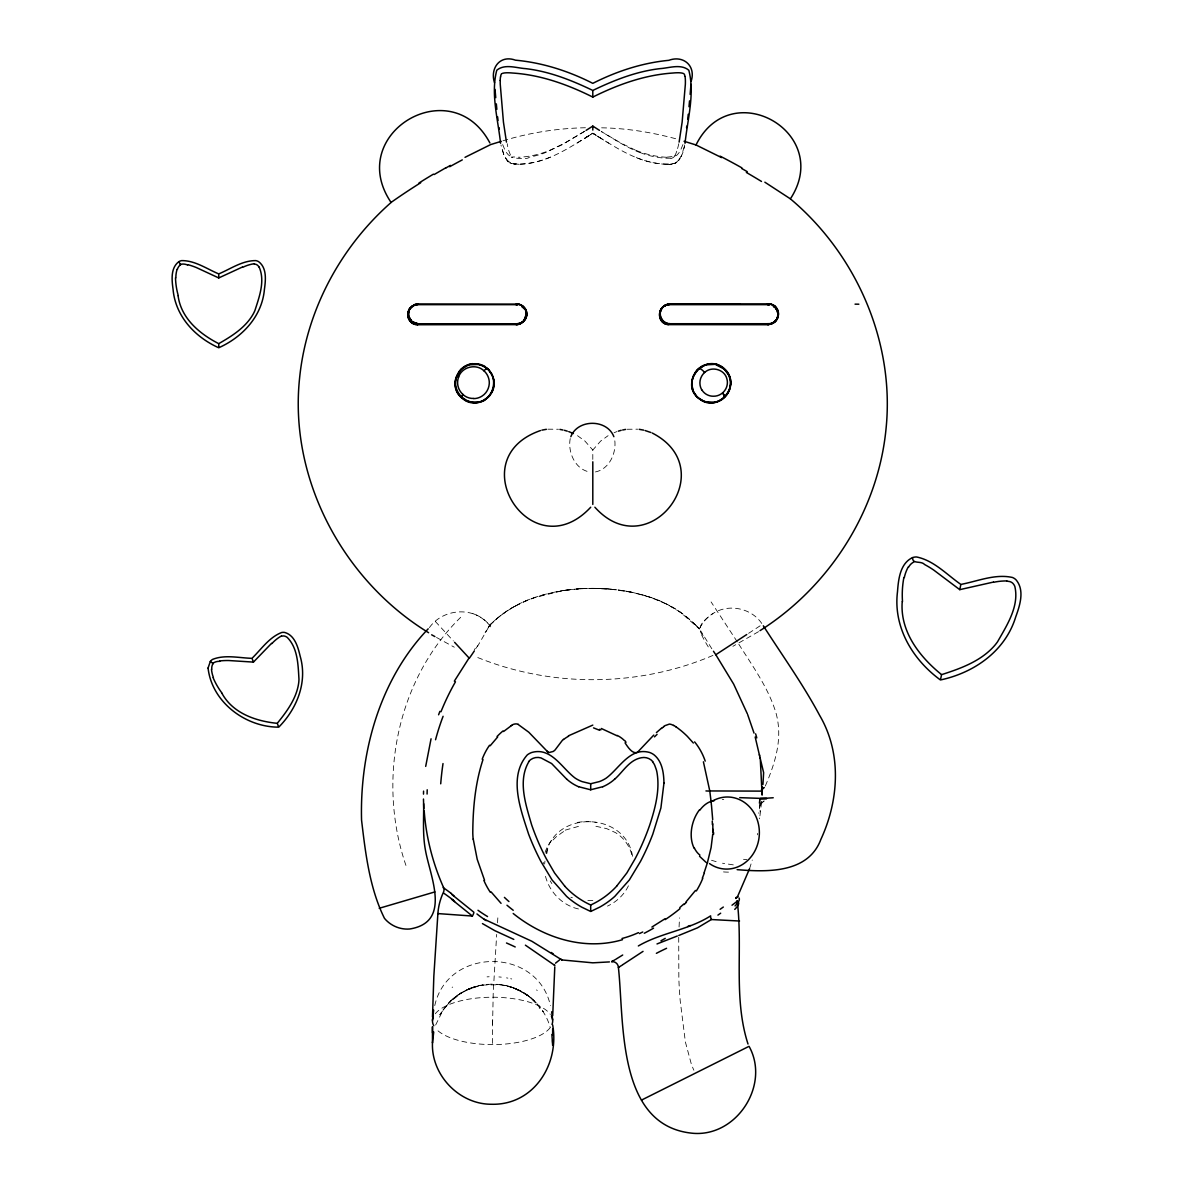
<?xml version="1.0" encoding="UTF-8"?>
<svg xmlns="http://www.w3.org/2000/svg" width="1193" height="1193" viewBox="0 0 1193 1193"><rect width="100%" height="100%" fill="white"/><g stroke="black" fill="none" stroke-linecap="round" stroke-linejoin="round"><path stroke-width="0.75" stroke-dasharray="5 3.75" d="M492.575 1024.504L493.231 992.397L496.676 934.417M678.713 937.295L678.847 978.901A477.185 477.185 0 0 0 680.234 1000.972L685.379 1041.966L691.373 1064.26A97.751 97.751 0 0 0 693.879 1070.225M679.071 926.991L679.503 917.864M497.496 922.8L497.839 917.864M761.566 802.203L759.598 818.741M544.619 864.075L544.962 861.107M757.376 834.846L757.57 833.4M760.105 810.405L759.956 811.434M546.812 853.577L547.826 848.447L546.424 852.786M678.787 143.712L678.414 145.322A66.212 66.212 0 0 1 676.759 151.243M666.619 164.291C678.161 166.602 683.455 154.374 684.663 144.994M570.239 438.547C567.54 452.207 575.324 469.923 590.311 472.085M684.26 146.709L681.352 156L677.37 161.83A9.619 9.619 0 0 1 674.925 163.322C644.503 167.766 617.422 148.394 592.802 133.243C568.241 148.29 540.996 167.9 510.679 163.322A9.619 9.619 0 0 1 508.218 161.83L504.236 156L500.941 144.994M761.686 803.232L764.161 800.935L762.625 801.964M546.066 853.487C555.595 809.167 626.265 812.03 632.633 856.842M749.562 868.728L752.261 860.049M682.933 144.547L680.144 151.317L677.37 154.732A9.619 9.619 0 0 1 674.925 156.223L666.619 157.193M434.759 1005.595C447.569 946.839 537.581 946.839 550.391 1005.595M676.744 151.228L676.655 151.496A25.456 25.456 0 0 1 674.984 155.418L674.835 155.597M435.654 1025.026L442.976 1010.217L451.55 1000.241L449.329 1002.418M765.31 786.023C773.213 767.576 780.058 747.802 778.507 727.417A74.935 74.727 54 0 0 775.927 712.743C768.143 687.332 752.201 665.545 738.213 643.281M628.443 885.803C624.163 894.78 616.468 901.953 607.476 906.098M488.712 627.011L489.354 625.699L488.22 627.548M488.399 627.563L477.349 646.695M703.124 635.407C694.251 627.354 706.092 618.436 712.922 613.53M485.133 632.708L486.341 630.679M488.936 626.355L488.981 626.28A35.417 3.102 -56 0 1 490.547 626.862M441.306 1012.559L439.785 1014.796L442.976 1010.605L441.708 1012.052M678.832 160.354L680.144 158.415M592.802 459.409L592.802 450.029L600.661 441.067L608.087 435.684M553.015 839.991L559.144 833.922M482.882 984.851C466.881 987.446 452.087 996.751 442.976 1010.203L449.865 1001.866M429.391 627.607C443.185 608.057 474.71 606.059 489.622 625.311A116.198 116.198 0 0 1 511.558 608.057L518.955 604.046M452.699 999.197L462.064 992.382L448.792 1002.985L451.55 1000.241M489.637 625.296L498.092 617.646A112.306 112.306 0 0 1 509.978 609.071L514.705 606.298M460.677 617.318C395.718 680.979 376.481 783.667 407.037 868.519M450.984 1000.778L453.877 998.183M452.117 999.719L458.813 994.44M453.28 998.675L455.681 996.722M459.454 994.008L462.064 992.397L456.919 995.782L460.095 993.605M758.524 631.664L732.89 646.323M458.172 994.873L468.849 988.952L480.078 985.418L465.419 990.578M748.607 633.319L762.357 624.357C752.067 608.042 728.446 603.061 712.445 613.843A36.058 36.058 0 0 0 699.441 628.86L700.231 630.083M590.595 134.66L592.802 133.243L608.669 143.145M576.92 143.145L592.802 133.243L599.214 137.314M586.374 137.314L592.802 133.243L594.994 134.66M584.958 131.096L561.605 145.024L544.142 153.122A86.731 86.731 0 0 1 529.125 157.163C528.26 160.921 497.481 155.851 518.985 157.193M584.376 138.582L588.447 136.017M584.376 131.469L564.483 143.205L550.241 150.109A92.815 92.815 0 0 1 518.985 157.267M460.752 993.187L475.5 986.596M452.117 987.372L452.699 987.058M515.272 605.984L523.19 602.033A131.334 131.334 0 0 1 533.689 597.842L562.604 590.669M596.023 588.373L592.802 588.343C555.714 588.671 516.405 598.14 489.622 625.311A37.341 37.341 0 0 0 472.667 613.545M565.228 830.149L579.231 826.167M466.105 990.205L471.981 987.744M467.82 989.429L468.849 988.982L468.163 989.28M712.937 655.419C637.837 687.556 549.63 687.779 474.337 656.135M468.849 988.982L471.638 987.879L470.937 988.132M614.067 432.731L616.856 431.598M472.339 987.625L475.142 986.7M473.039 987.372L474.441 986.924M502.969 140.804C529.767 132.632 557.742 128.262 585.748 127.74M476.201 986.402L476.902 986.208M546.558 593.965L542.666 594.994A136.077 136.077 0 0 0 519.462 603.718M478.676 985.761L491.158 984.106L501.985 984.836M551.941 592.682L558.518 591.37M595.441 471.936C609.832 468.998 617.079 451.923 614.484 438.547M482.181 985.045L500.956 984.732M560.74 590.982L565.035 590.311M562.842 590.639L563.916 590.475M564.304 590.416L567.242 590.013M565.288 590.267L574.31 589.208M670.839 158.207L665.739 158.222A84.986 84.986 0 0 1 641.461 153.092M567.734 589.938L578.322 588.88M486.371 984.479L488.444 984.3L487.057 984.404M627.145 429.256L637.703 429.182M547.885 429.182L558.458 429.256M722.272 799.638L723.793 799.519M576.055 589.059L579.127 588.82M579.008 588.82L583.138 588.581M487.057 976.858L489.13 976.754M579.992 588.76L591.191 588.358M584.749 588.507L587.165 588.417M518.985 164.291L511.573 163.65L506.026 159.355M588.85 588.388L591.996 588.343M591.817 588.343L596.813 588.388M596.739 588.388L602.644 588.596M597.618 588.403L600.034 588.477M601.615 127.815C627.175 128.248 652.601 132.438 677.236 139.149M600.676 588.507L601.66 588.537M592.802 588.343L614.44 589.536M602.45 588.581L606.581 588.82M603.255 588.626L605.671 588.76M606.476 588.82L609.683 589.059M496.527 984.285L497.869 984.389M607.267 588.88L608.877 588.999M498.898 976.933L501.299 977.142M609.534 589.059L620.882 590.356M610.518 589.133L631.649 592.25L649.708 597.082L666.708 604.09M733.307 864.88L722.526 863.225M513.467 164.097L515.54 164.306M615.424 589.64L616.885 589.819M499.927 984.598L511.722 987.237L521.967 991.756M618.347 590.013L619.331 590.132M595.904 826.272L606.685 828.643L615.499 832.625A43.037 39.787 -45.1 0 1 617.482 833.952C625.236 839.201 630.486 847.731 632.275 856.872M620.554 590.311L622.015 590.52M501.299 984.777C515.182 986.671 528.26 993.799 537.551 1004.282M621.672 590.475L622.746 590.639M622.254 590.565L624.207 590.863M624.058 590.848L626.444 591.251M506.503 977.872L507.89 978.126M626.37 591.236L627.235 591.4M627.086 591.37L633.647 592.682M627.801 591.504L632.171 592.354M632.767 592.489L642.923 594.994A136.077 136.077 0 0 1 666.126 603.718M510.679 978.722L511.722 978.961M506.145 985.672L504.758 985.358L509.277 986.492M638.3 593.771L651.9 597.842A131.334 131.334 0 0 1 662.413 602.033L674.015 608.102A117.555 117.555 0 0 1 699.366 628.935L680.472 612.292L667.17 604.314M716.158 861.674L711.52 860.257M508.934 986.372L507.547 985.985L519.283 990.354L517.926 989.698M509.635 986.596L511.722 987.252M578.456 908.962C561.739 905.233 548.422 890.977 545.037 874.305M513.81 987.983C509.769 986.417 521.252 990.921 514.496 988.236L516.554 989.086M513.452 987.849L525.874 994.142M509.888 162.949L511.573 163.65M635.362 150.109L621.106 143.205L601.227 131.469L618.645 142.042A271.631 271.631 0 0 0 623.984 145.024L627.175 146.724A122.536 122.536 0 0 0 641.431 153.181M517.24 989.385L529.632 996.856L540.026 1007.19L530.84 997.825L532.6 999.331M515.868 988.758C532.391 995.618 545.41 1010.232 550.241 1027.456M666.648 604.046L669.735 605.656M518.612 990.011L521.296 991.383M436.519 637.465L454.309 647.202M760.493 800.786L761.731 801.845M671.51 606.64L675.611 609.086A112.306 112.306 0 0 1 687.496 617.646L696.175 625.52M523.936 992.904L526.516 994.574L522.623 992.129L531.437 998.317L528.41 995.916M597.141 136.017L601.227 138.582M577.501 435.684L584.928 441.067L592.802 450.029M536.507 989.936L537.282 990.473M527.157 995.007L526.516 994.574L530.244 997.333M527.783 995.454L529.021 996.379M540.026 1008.592L539.057 1007.817M696.399 625.729L699.441 628.86M508.218 161.83L504.236 156L501.328 146.709M435.356 621.478L453.355 640.969M737.304 641.864L711.088 601.928M711.833 648.768L700.634 630.739M502.656 144.547L505.444 151.317L508.218 154.732A9.619 9.619 0 0 0 510.679 156.223L511.573 156.551L510.649 155.403A41.516 41.516 0 0 1 507.204 143.667M492.575 1020.91L492.575 1044.173M666.604 164.366A92.815 92.815 0 0 1 635.362 157.178M550.227 157.178A92.815 92.815 0 0 1 518.985 164.366M674.999 155.686A5.846 5.846 0 0 1 670.943 158.43M666.604 157.267A92.815 92.815 0 0 1 635.362 150.079M550.137 1027.71A60.097 23.681 0 0 1 494.573 1044.576A60.097 23.681 0 0 1 436.28 1029.201M435.251 1013.782A60.097 23.681 0 0 1 493.425 997.229A60.097 23.681 0 0 1 550.376 1014.423M760.373 802.233A70.238 11.826 -77.6 0 1 759.285 810.45M760.15 805.379A16.821 2.058 -84.2 0 1 761.343 802.904M761.298 803.888A17.463 0.939 -81.5 0 1 761.805 802.442M728.491 872.128A178.89 69.194 48.7 0 1 722.555 871.829M746.893 859.571A110.845 32.658 46.2 0 1 743.522 859.318M759.583 817.995A41.382 1.432 -81.9 0 1 759.464 818.801M759.926 803.918A70.298 12.034 -79.9 0 1 758.823 813.372M477.692 645.681A36.565 4.921 -55.3 0 1 476.067 648.261M475.261 648.381A36.625 4.742 -56 0 1 474.322 649.887M708.269 646.889A31.525 4.22 55.6 0 1 700.38 631.977M543.471 863.657A29.661 23.89 -66.6 0 1 543.456 862.464M545.082 852.443A29.661 23.89 -66.6 0 1 552.463 839.335M559.547 834.504A40.965 37.147 86.8 0 1 565.407 830.522M577.412 822.424A39.488 26.544 6 0 1 596.903 822.544M592.846 900.491A44.409 37.937 4.2 0 1 587.582 900.506M572.401 897.762A44.633 36.551 3.9 0 1 570.91 897.225M551.867 883.566A40.845 35.999 -47.8 0 1 550.227 880.911M446.227 1007.727L446.227 1007.727M675.775 162.919L674.03 163.65L675.7 162.949M672.121 164.097L670.048 164.306L672.121 164.097M543.158 1011.709L542.726 1010.933L543.158 1011.709"/><path stroke-width="1.5" d="M432.477 1032.81L432.477 1026.77M552.657 1042.428L552.657 1040.326M552.657 1035.032L552.657 1028.843M777.925 314.49L777.896 315.429A16.001 11.96 59.2 0 1 767.874 324.451A16.255 12.273 58.7 0 0 777.508 317.368L777.911 314.341M724.583 369.517C742.15 384.608 718.022 413.717 699.769 399.059C677.758 384.474 705.361 350.22 724.255 369.189M432.492 1017.018L433.834 976.277L437.891 913.584A60.097 60.097 0 0 1 443.423 892.319A6.01 6.01 0 0 0 443.453 887.264M408.513 315.966L409.467 309.285M428.198 628.83C380.045 679.13 359.719 751.605 361.554 820.083C365.476 853.189 369.562 888.248 384.459 918.327C390.514 925.708 400.132 929.794 409.646 929.004C452.072 922.323 430.032 876.423 425.454 850.236C422.561 834.817 423.798 819.263 423.664 803.724M748.011 1044.039C733.039 997.751 743.12 948.062 737.17 900.924M712.922 829.254L712.892 830.686M552.702 1015.735L554.79 966.882M423.5 794.12L423.575 791.123M762.103 795.164L760.284 758.659L763.624 772.632L762.938 784.487M762.431 787.842L762.431 787.067M762.431 788.185L761.999 794.225M408.26 314.445L408.304 313.52M712.862 831.566L712.832 832.61M408.26 313.774L408.319 312.834M691.761 382.834L692.879 376.884L695.698 371.679A20.818 19.177 79.7 0 1 697.428 369.696L705.436 364.879L714.682 364.372M691.179 81.139C696.115 65.973 683.395 54.863 668.841 60.321C642.222 62.871 616.632 71.297 592.802 83.346C568.599 71.043 542.517 62.662 515.451 60.172C499.927 54.475 489.816 68.329 494.513 82.735M712.743 834.22L711.088 847.641L707.3 863.091M552.657 1024.891C559.696 1064.26 533.718 1105.508 491.307 1104.256C459.126 1104.33 431.031 1074.908 432.477 1042.801M690.971 84.36L690.15 94.381M688.987 106.699L689.539 100.853M408.334 313.058L408.468 311.925M688.257 114.274L687.72 119.211M432.477 1020.403L433.626 1010.128M425.692 766.383L431.061 738.795M686.542 127.696L686.78 126.13M433.715 1031.99L432.477 1042.891L432.477 1026.919M679.13 142.101L682.142 122.118L685.349 84.33A72.102 72.102 0 0 0 685.393 80.915L685.364 79.886A26.112 26.112 0 0 0 685.095 76.799L685.021 76.441M685.036 143.264C687.541 119.345 694.967 93.65 688.808 70.223C680.815 63.557 669.273 68.046 659.923 68.642C636.331 71.386 614.067 80.214 592.802 90.444C571.522 80.214 549.272 71.386 525.666 68.642C516.315 68.046 504.788 63.557 496.78 70.223C490.606 93.636 498.003 119.33 500.568 143.264M940.576 679.279L941.575 674.641C960.678 668.542 980.855 661.22 994.47 645.726A51.448 51.448 0 0 0 997.631 641.655C1006.967 625.162 1019.433 606.178 1014.84 586.449A9.44 9.44 0 0 0 1012.678 583.168A7.158 7.158 0 0 0 1009.651 581.558L1006.803 581.11M993.426 582.08L959.754 589.655L960.723 585.092M666.261 305.199C660.564 306.72 658.327 314.013 661.25 318.859M408.513 311.91L408.856 310.568M661.802 308.629C657.522 314.654 662.547 323.989 669.959 323.676M455.815 378.36L455.666 378.942A17.85 16.419 -78.7 0 0 455.189 384.683A18.268 16.821 -78.7 0 0 455.368 386.264A19.729 18.178 -78.3 0 0 460.841 397.03L466.717 401.087L473.875 402.712M456.248 377.883L456.442 377.182A18.79 17.806 -76.4 0 1 456.815 376.123M707.464 862.539L704.124 872.754M455.83 378.256L461.005 369.517M408.737 311.03L409.348 309.494M483.001 759.568C475.202 783.13 472.905 808.332 472.786 833.042A93.501 81.84 61.3 0 0 473.144 839.156M438.592 714.786L439.904 711.356M458.604 377.018C461.9 366.728 476.35 363.313 483.985 370.844A17.492 16.076 -79.7 0 1 487.236 374.915A15.613 14.361 -79.3 0 1 489.294 383.445A15.241 14.018 -79.5 0 1 482.121 396.046A17.418 16.001 -78.7 0 1 473.785 398.611M749.562 868.728L737.632 896.42M570.836 436.698C577.725 418.862 606.998 418.862 613.873 436.698M409.11 309.912L412.614 305.721L412.032 306.198M684.066 141.266L696.011 144.964C730.981 74.1 833.624 132.796 790.392 198.858C856.485 254.363 894.795 342.093 886.071 428.451C878.227 510.634 829.508 586.643 760.045 630.62M517.315 324.63L417.669 324.735C406.813 325.107 403.905 308.197 414.448 305.229M454.339 681.158L469.058 657.984L454.608 642.326M409.661 308.868L414.299 305.289M409.676 308.689L407.812 313.013L408.036 317.383A16.255 12.273 -58.7 0 0 417.699 324.556M695.489 890.455L686.094 901.819M661.668 308.405L665.127 305.229L669.243 304.17M409.333 309.181L409.9 308.42M490.189 745.759L497.675 736.961M528.827 761.76C517.508 780.893 525.949 805.126 531.601 824.736A243.104 243.104 0 0 0 546.23 858.617L554.566 872.963L564.707 886.071M416.148 304.812L418.251 303.932M417.669 324.735L418.236 323.974L517.404 324.019L520.685 323.005M516.196 304.692L517.717 304.812A10.394 9.469 -37.1 0 0 516.196 304.692L516.793 303.932M669.392 304.692L667.871 304.812L669.974 303.932A11.468 10.483 40 0 0 660.4 311.656M769.246 304.797L767.919 304.707L768.516 303.932M668.274 324.63L767.919 324.735L768.516 323.959A16.061 12.198 58.5 0 0 772.572 323.109C782.34 319.381 778.79 303.425 768.516 303.976A15.255 11.542 61.3 0 0 767.457 304.051M767.919 324.735L772.602 323.094A17.388 13.183 58.1 0 0 775.51 321.096M555.491 963.183L559.487 960.007M222.077 693.551C233.008 713.414 255.928 721.183 277.253 723.331C286.797 711.535 296.49 698.531 298.668 683.097A38.892 38.892 0 0 0 298.966 679.205C298.071 664.993 297.937 648.172 287.245 637.42A7.337 7.337 0 0 0 284.188 636.018A5.413 5.413 0 0 0 281.608 636.257M590.714 507.219C532.093 570.299 459.559 458.649 540.474 430.554M775.838 320.499C779.73 316.503 779.029 309.3 774.496 306.079A9.589 7.113 60 0 0 772.467 304.931A13.466 10.021 60.3 0 0 767.651 304.275M616.706 886.071L626.847 872.963L635.198 858.632A243.104 243.104 0 0 0 649.827 824.736C655.27 807.989 660.072 790.034 656.955 772.348A38.265 38.265 0 0 0 656.314 769.634L654.733 765.295A19.192 19.192 0 0 0 653.853 763.609L652.571 761.76M219.78 660.937L220.884 660.818A74.354 74.354 0 0 1 228.847 660.534L253.438 662.1L271.572 643.325M621.821 965.316L618.406 967.538A6.01 6.01 0 0 0 611.696 961.662L612.501 961.021M523.533 321.499L526.545 315.265L525.352 309.091M410.213 308.048L411.257 307.033M764.281 787.514L761.402 789.87M653.779 735.082L638.031 751.709A13.421 12.139 16.9 0 1 637.599 752.246C632.618 754.707 627.637 746.803 625.043 742.821M656.418 732.591L661.414 728.222M683.738 904.085L679.771 907.605M420.697 182.738C410.81 188.926 401.102 195.369 391.558 202.079C340.378 246.891 306.139 310.896 299.518 378.807C289.094 479.258 343.152 580.439 428.6 632.708M461.333 369.189L468.372 365.028M614.604 779.268C623.164 771.752 629.293 759.866 641.461 757.719A11.796 11.796 0 0 1 652.795 761.566M696.951 370.322A20.863 19.923 72 0 1 698.501 368.756L699.128 368.115A21.28 19.923 -89.2 0 1 701.022 366.907M701.663 389.753A12.944 11.9 79.4 0 1 701.678 376.198A15.166 13.943 79.7 0 1 704.586 372.514C711.595 365.744 724.867 369.412 726.94 379.091A12.318 11.304 78.9 0 1 727.372 382.968A12.765 11.721 78.9 0 1 727.312 383.728A13.093 12.019 78.8 0 1 726.492 387.293A13.705 12.586 78.7 0 1 726 388.426A14.555 13.377 78.5 0 1 723.912 391.528L723.331 392.169A15.151 13.928 78.5 0 1 722.704 392.765M503.55 731.518L510.902 725.985M523.22 321.618L521.803 322.423M618.988 966.986L618.406 967.508C624.357 1021.76 616.319 1126.923 693.67 1133.35C737.274 1136.422 770.305 1084.512 749.055 1046.321L641.536 1100.08M522.549 321.946C526.784 319.515 528.156 312.879 525.263 308.927A11.289 10.305 -37 0 0 516.778 303.947A10.29 9.395 -36.9 0 0 516.226 303.991A10.17 9.276 -37.1 0 1 516.748 304.051L520.909 304.856M739.526 921.026L711.386 919.535L697.532 927.811L678.757 935.491M522.504 322.17L521.654 322.513M622.597 964.794L643.042 951.373M665.217 918.655L651.9 927.05M178.786 261.714C170.435 267.993 171.807 280.176 173.06 289.317C175.371 316.1 194.832 337.067 218.737 347.76C242.656 337.067 262.117 316.1 264.428 289.317C265.681 280.176 267.038 267.993 258.702 261.714A8.321 8.321 0 0 0 255.779 260.611C242.403 260.477 230.652 268.902 218.737 273.913C206.821 268.902 195.07 260.477 181.709 260.611A8.321 8.321 0 0 0 178.786 261.714L180.65 264.801M412.614 305.721L418.251 303.976A13.555 10.185 -60.6 0 0 415.313 304.439L414.09 304.946M713.474 651.259L715.8 654.718L746.743 634.527M599.482 130.365L592.802 126.1L586.106 130.365M666.827 304.677C658.297 307.108 656.627 320.231 665.232 323.795M615.782 959.276L622.701 955.011M614.991 959.754L611.741 961.662M434.177 174.521L445.914 167.736M484.552 399.715L485.372 399.208A19.088 18.387 -84.8 0 0 488.161 397.299A18.447 17.656 -79 0 0 490.129 395.196M178.115 295.894C181.097 318.367 199.649 333.921 218.737 343.644C231.904 336.113 245.654 327.508 253.274 313.908A38.892 38.892 0 0 0 254.959 310.389C259.284 296.818 265.264 281.086 259.194 267.202M521.759 322.647L520.774 323.139M568.405 735.842L592.802 725.105M638.344 945.96C661.071 932.672 688.406 930.122 710.64 915.866A6.01 2.729 57.2 0 0 711.386 919.535M465.016 157.327L490.666 144.577L501.209 141.341M520.521 323.706L525.069 319.321L526.188 314.356L523.667 321.349L520.193 323.87L516.196 324.69L517.464 323.944M187.793 264.667L188.852 264.95A74.354 74.354 0 0 1 196.383 267.56L218.737 277.939L242.433 267.023M664.829 305.796L665.709 305.14M642.744 931.987L639.463 933.582M502.164 73.504A6.368 6.368 0 0 1 503.103 73.205A12.452 12.452 0 0 1 504.624 72.922L506.429 72.788A50.747 50.747 0 0 1 512.483 73.027C540.772 74.831 567.629 84.539 592.802 97.08C617.974 84.524 644.816 74.861 673.106 73.012A50.852 50.852 0 0 1 679.071 72.758L680.86 72.907A12.855 12.855 0 0 1 682.485 73.205A6.219 6.219 0 0 1 683.425 73.504M657 943.946L677.311 936.013M478.512 364.462C460.707 359.645 446.868 384.638 460.811 397.06A21.563 19.878 -78.1 0 0 463.331 399.193C478.274 411.108 500.956 392.258 492.127 375.407M912.541 557.608C900.014 563.424 898.404 579.559 897.494 591.728C893.08 627.011 912.466 659.505 940.427 679.965C974.323 672.733 1005.296 651.005 1015.69 617.005C1019.851 605.522 1024.981 590.147 1015.929 579.709A11.02 11.02 0 0 0 1012.439 577.472C995.186 573.609 977.663 581.245 960.857 584.421C946.839 574.653 933.955 560.516 916.642 556.982A11.02 11.02 0 0 0 912.541 557.608C912.362 564.632 920.892 560.322 924.679 564.572A98.363 98.363 0 0 1 933.701 570.045L959.754 589.655M520.506 323.079L516.614 323.825M602.763 786.724L590.61 789.781L578.65 786.724M690.329 925.5L687.75 926.484M520.029 323.929L519.089 324.272M666.41 305.154C656.329 307.675 657.82 323.81 668.065 324.6M666.842 304.469L669.497 304.155M618.302 431.165L621.195 430.3M379.21 908.291L434.878 891.917M469.058 364.804L478.363 364.432M518.746 324.362L517.658 324.585M622.537 939.681C584.376 951.03 543.382 937.877 513.199 913.495M711.699 801.085L714.413 800.592M622.671 430.002L625.639 429.405M478.84 401.892L472.07 402.071A21.459 20.326 -73.3 0 1 469.043 401.34A21.623 20.475 -77.8 0 1 466.552 400.296A20.863 19.655 -85 0 1 464.569 399.029A18.536 17.507 -30.7 0 1 461.915 397.135A20.728 19.64 -73.1 0 1 460.662 395.852L459.663 394.644A19.416 18.447 -74 0 1 455.592 384.489A18.715 17.746 -76 0 1 455.592 383.013A18.253 17.269 -76.4 0 1 459.141 371.649M773.228 797.759L760.045 798.639L766.711 798.594L739.735 797.655M541.92 430.136L546.379 429.316M590.699 789.796L590.699 784.353M416.342 304.797L417.669 304.707M517.419 323.795L418.176 323.87L411.988 321.648L408.468 316.026M609.429 961.916L592.802 962.826L561.873 959.933L531.824 941.247L484.239 919.266M561.828 959.933L561.083 959.217M474.486 402.727C493.097 403.771 501.149 376.019 484.761 366.982M518.836 304.185L418.161 304.021A12.989 9.738 -61.3 0 0 414.299 304.782M769.351 303.947L668.766 303.947L739.72 304.096M768.65 304.096L769.5 304.096M417.669 304.662L516.196 304.662M669.392 304.662L767.919 304.662M668.781 323.721L769.425 323.721M668.721 324.034L769.291 324.034M762.223 791.123L709.775 790.944L703.408 761.805M767.919 304.707L769.44 304.812M418.236 323.974L411.988 321.767L408.528 316.264M737.125 869.652C767.159 872.113 808.228 873.485 820.903 839.32C838.933 800.354 841.945 753.32 819.621 715.368C802.978 684.215 782.325 655.479 763.311 625.788M705.958 790.929L709.343 791.108M437.891 913.584L472.368 916.045A6.01 2.192 -52.7 0 0 473.86 912.227L452.028 894.631M639.209 429.316L643.668 430.136M691.761 383.714C691.15 400.177 713.802 409.259 724.777 397.06A20.52 18.909 78.3 0 0 728.058 392.691A19.625 18.089 78.5 0 0 728.863 391.05A18.79 17.313 78.5 0 0 730.31 385.816A18.253 16.791 78.7 0 0 730.399 384.683A17.85 16.419 78.7 0 0 729.907 378.822L728.998 376.019M707.27 402.071L714.115 402.235A21.742 20.684 73.2 0 0 717.187 401.519A21.787 20.699 79.3 0 0 719.707 400.445A20.952 19.774 88.3 0 0 721.69 399.163M559.949 429.405L562.917 430.002M478.915 364.551L482.181 365.625M666.857 324.362C674.12 324.675 661.056 323.064 661.489 318.695M715.606 364.566L724.062 369.025M479.258 364.626L481.927 365.52M645.13 430.554L650.826 432.477M564.408 430.3L567.286 431.165M519.566 304.469L522.817 305.99L525.397 308.898A11.691 10.692 -38 0 1 526.501 311.612A9.932 9.082 -38.5 0 1 516.837 324.347M666.499 324.272L665.396 323.87M518.224 724.509L528.767 732.204L547.169 751.277M568.733 431.598L573.415 433.536M601.302 728.491L617.064 735.783M513.795 939.398L494.737 930.629L482.449 923.591M696.011 144.964L721.541 157.58M482.583 365.804L484.418 366.773L482.777 365.893M652.228 433.029C723.226 469.386 648.485 566.958 594.875 507.219M521.117 305.065L525.263 308.927M702.23 400.296L700.664 399.387M431.657 634.81L434.893 636.57M525.397 945.169L554.879 965.48L554.134 964.764M741.748 168.526L747.295 171.688M673.627 725.344L675.82 726.731M764.862 182.201L790.184 198.709M773.556 306.437L774.525 307.183M485.238 367.295L488.176 369.696A20.907 19.252 -79.7 0 1 489.488 371.157L491.948 375.049M521.938 306.512L522.817 307.197M521.818 306.422L523.921 308.346L522.966 307.332M773.288 306.258L774.272 306.974M472.368 916.045L451.536 899.239M210.326 661.459L213.174 663.651M941.575 674.641C919.549 656.776 899.88 631.529 902.221 601.63M566.794 779.268L551.628 763.55L540.996 757.913A11.96 11.96 0 0 0 528.574 761.522M705.958 862.271L699.53 856.261M501.06 903.34L491.069 891.872M724.777 369.696L728.625 375.169M775.152 307.779L776.568 309.673L775.987 308.793M693.342 743.015L687.347 736.364A92.07 83.182 16.8 0 0 681.069 730.668L677.833 728.148A57.935 56.966 -72.8 0 0 675.805 726.761M524.279 308.808L524.711 309.464M715.8 654.718L733.68 684.141L747.325 713.742M489.891 142.951C451.148 70.014 344.598 133.75 391.065 202.422M484.567 880.315L477.215 859.333L473.248 839.156M443.155 886.623C432.656 862.688 426.08 837.054 424.201 810.972M252.319 659.207L253.438 662.1M277.253 723.331L278.401 726.283M747.623 714.488L754.036 733.113M777.105 310.732L777.776 313.013M525.681 311.507L526.068 313.088L525.725 311.671M777.329 311.298L777.791 313.103M729.773 376.854L730.146 378.092M755.184 737.02L760.284 758.748L760.001 757.406M759.419 754.632L759.643 755.721M506.458 142.101L503.446 122.118L500.255 84.33A70.238 70.238 0 0 1 500.21 80.408M408.424 315.787L408.26 313.998M499.062 127.696L499.315 129.321M423.754 808.63L423.47 799.027M709.775 790.944L711.043 801.264M498.033 120.493L497.585 116.72M551.897 1034.48L552.657 1045.351M551.703 1011.768L552.627 1019.911M711.043 801.159L711.356 804.127M711.416 804.619L712.698 819.636M496.333 103.88L496.855 109.338M495.751 97.662L495.006 89.356M592.802 90.996L592.802 97.08M592.802 126.1L592.802 130.082M592.802 461.81L592.802 504.43M564.677 886.101A80.304 80.304 0 0 0 590.684 904.98L590.699 910.915M218.737 274.837L218.737 277.939M218.737 343.644L218.737 346.805M271.855 643.594A38.907 38.907 0 0 1 281.429 635.944M212.906 663.278A10.648 10.648 0 0 1 219.766 661.354M211.772 669.124A9.305 9.305 0 0 1 213.025 663.562M222.241 693.431A72.072 72.072 0 0 1 213.1 677.654M213.413 677.52A29.109 29.109 0 0 1 211.489 669.154M993.471 582.303A62.931 62.931 0 0 1 1006.803 580.931M908.589 567.152A12.303 12.303 0 0 1 914.002 561.903M902.49 601.615A95.351 95.351 0 0 1 903.862 577.531M904.294 577.621A38.504 38.504 0 0 1 908.246 566.973M242.611 267.366A38.907 38.907 0 0 1 254.303 263.713M254.348 264.071A5.413 5.413 0 0 1 256.853 264.771A7.337 7.337 0 0 1 259.164 267.217M180.546 264.354A10.648 10.648 0 0 1 187.614 265.055M177.369 269.394A9.305 9.305 0 0 1 180.531 264.667M178.309 295.834A72.072 72.072 0 0 1 175.505 277.82M175.848 277.82A29.109 29.109 0 0 1 177.086 269.32M684.171 73.966A4.116 4.116 0 0 1 684.737 76.337M500.225 80.408A29.75 29.75 0 0 1 500.478 76.799M500.642 76.799A6.77 6.77 0 0 1 501.388 73.951M720.14 156.164A72.922 8.262 29.7 0 1 741.897 167.87M746.356 172.448A73.056 6.651 30 0 1 761.492 181.455M449.686 166.722A72.654 6.084 -29.6 0 1 462.287 159.892M445.884 167.945A78.723 8.888 -30.1 0 1 450.417 165.409M418.937 183.036A76.665 9.112 -30.1 0 1 433.417 174.163M486.147 920.623A74.503 37.609 27 0 1 476.961 913.957M443.677 893.154A58.263 0.805 37.6 0 1 453.34 900.133M454.578 901.55A57.935 1.625 41.1 0 1 452.639 899.761M551.405 1016.063A60.097 23.681 0 0 1 552.016 1024.429M433.745 1025.756A60.097 23.681 0 0 1 433.268 1017.062M506.488 942.992A67.404 14.51 21 0 1 515.212 946.959M738.333 902.311A58.039 9.261 -28.2 0 1 734.739 909.394M736.842 901.192A56.727 0.865 -35 0 1 732.01 905.204M717.932 915.106A56.22 0.79 -35.6 0 1 720.676 913.182M656.374 953.326A72.057 17.313 -21.9 0 1 666.574 948.301M712.788 800.861A36.058 32.345 -86.8 0 1 759.315 834.727A36.058 32.345 -86.8 0 1 709.492 863.583M699.709 810.315A28.304 17.671 -73.8 0 1 711.043 801.413M712.266 821.052A31.197 3.877 -89.7 0 1 712.4 824.691M712.788 823.796A29.184 6.129 -88 0 1 712.832 829.299M713.235 830.895A26.559 10.409 -87.3 0 1 713.22 831.551M713.638 832.654A25.142 7.71 -87.7 0 1 713.533 834.444M755.616 733.844A101.062 33.986 66 0 1 756.78 737.87M759.822 799.653A54.908 6.86 -79.5 0 1 759.434 803.202M699.933 855.098A29.467 19.893 -75.4 0 1 694.46 848.163M694.237 848.417A29.333 19.968 -73.9 0 1 699.441 809.883M427.094 794.046A79.335 18.7 -83.3 0 1 427.213 789.781M440.709 783.816A151.765 69.269 -76.7 0 1 443.006 763.58M435.549 739.735A225.775 209.774 -53.2 0 1 443.095 716.292M440.963 711.759A241.523 236.721 -33.5 0 1 455.472 681.77M474.352 650.901A36.565 4.921 -55.3 0 1 469.237 658.387M487.534 916.552A74.697 36.908 24 0 1 477.99 910.274M551.27 952.476A54.908 0.82 34.7 0 1 553.164 953.848M454.175 896.182A60.932 1.625 41 0 1 451.208 893.408M443.14 887.711A61.007 0.835 37.9 0 1 450.984 893.244M660.952 940.8A71.61 2.267 -29.2 0 1 665.232 938.369M739.034 898.016A61.812 10.692 -27.4 0 1 735.067 905.919M735.783 897.762A59.531 1.014 -34.9 0 1 735.798 898.463M720.11 909.305A59.307 0.835 -35.8 0 1 723.331 907.038M704.377 872.844A116.317 114.334 1.2 0 1 702.334 878.123M702.781 878.287A80.274 78.201 -19.3 0 1 696.339 890.962M686.437 902.281A72.534 52.03 -54.5 0 1 684.051 904.562M679.995 908.678A98.437 44.737 -47.8 0 1 665.157 919.624M653.555 928.154A139.924 84.912 -8.7 0 1 644.295 933.254M638.449 932.628A66.301 40.055 -8.9 0 1 622 938.488M513.229 910.274A79.513 29.959 45.9 0 1 506.98 905.233M508.934 901.55A73.504 35.835 48.6 0 1 504.415 897.39M490.368 892.334A72.162 70.208 23.7 0 1 483.94 880.568M482.196 759.225A61.32 58.129 85.7 0 1 489.548 745.252M497.078 736.454A92.308 83.972 -15.7 0 1 502.984 730.951M510.843 725.881A26.544 24.292 -57.1 0 1 511.931 725.225M512.229 724.882A8.262 7.173 -50.3 0 1 518.329 724.285M547.96 751.933A24.844 21.877 -5.5 0 1 547.259 751.202M547.885 751.993A6.919 6.233 -14.6 0 0 548.616 752.634L553.149 751.486A13.57 12.661 -19.6 0 0 555.028 750.024L561.948 740.883A11.975 10.797 -34.7 0 1 563.454 739.317M563.603 739.511A27.335 24.77 -34.3 0 1 568.599 736.23M593.532 727.879A82.764 11.587 22.3 0 1 599.378 730.205M599.453 729.326A98.765 23.353 22.6 0 1 600.869 729.907M617.213 735.44A23.86 22.428 34.9 0 1 624.267 740.435M624.819 740.585A45.185 39.846 36.7 0 1 626.012 742.3M654.495 736.871A184.438 122.089 -73.2 0 1 657.089 734.366M661.578 728.446A54.669 46.08 69.6 0 1 663.755 726.716M663.636 726.537A31.57 26.887 57.3 0 1 665.023 725.627L669.392 724.091A9.097 7.665 47.1 0 1 673.538 725.508M694.624 741.897A62.752 60.604 -67.2 0 1 705.212 761.119M616.736 886.101A80.304 80.304 0 0 1 590.729 904.98M614.589 779.253A42.62 42.62 0 0 1 602.763 786.754M578.635 786.754A42.62 42.62 0 0 1 566.824 779.253M669.974 324.153A9.648 8.858 37 0 1 659.968 313.774A11.169 10.245 37.1 0 1 660.236 311.612M855.053 304.155A275.151 0.835 0.1 0 1 858.856 304.2M483.985 370.844A3.609 1.238 -47.8 0 1 487.758 368.697M487.713 368.741A21.027 19.998 -70.7 0 1 489.041 370.113M484.984 366.743A20.907 19.55 -87.1 0 1 487.654 368.831M488.936 370.218A20.117 18.805 -83.3 0 1 491.203 373.409M491.307 373.334A19.58 18.447 -78.6 0 1 492.664 376.227A19.163 18.029 -78.5 0 1 493.648 379.493A18.506 17.433 -77.6 0 1 494.021 383.863A18.342 17.373 -76.7 0 1 493.291 388.515M493.44 388.56A18.298 17.492 -77.2 0 1 491.531 392.974A18.685 17.731 -76.8 0 1 489.995 395.077M484.79 400.162A19.774 19.028 -87.8 0 1 481.644 401.504M481.569 401.28A20.206 19.327 -85.8 0 1 478.87 402.011M473.785 398.432A17.269 15.897 -78.7 0 1 462.944 394.54M461.93 397.12A3.609 1.238 -46.5 0 1 462.973 394.465M462.914 394.436A17.418 16.016 -78.5 0 1 461.87 393.392L461.035 392.393A15.927 14.644 -78.6 0 1 457.65 383.937A15.047 13.824 -78.8 0 1 457.62 382.729A14.629 13.436 -78.9 0 1 458.157 378.479L458.321 377.883A15.047 13.824 -78.8 0 1 458.634 376.884M459.007 371.59A18.805 17.984 -78.8 0 1 461.333 368.891A19.222 18.342 -79.4 0 1 464.375 366.549M464.39 366.579A19.804 18.745 -75.5 0 1 468.208 364.715M468.193 364.67A20.52 19.476 -78.3 0 1 472.95 363.641M472.965 363.82A21.325 20.057 -66.4 0 1 482.076 365.073A21.608 20.475 -67.6 0 1 485.104 366.549M698.442 368.697A6.01 2.073 48.6 0 1 704.601 372.514M697.085 370.441A19.968 18.7 85.6 0 0 694.818 373.633A19.431 18.402 79 0 0 693.312 376.436A18.79 17.776 78.4 0 0 692.432 379.091A18.581 17.552 78.1 0 0 692.76 388.679M694.43 393.168A17.984 17.343 76.1 0 1 692.477 388.754M695.966 395.286A18.656 17.791 75.2 0 1 694.475 393.138M695.802 395.42A18.432 17.716 77.4 0 0 697.801 397.537A19.103 18.491 84.5 0 0 700.545 399.58M704.466 401.623A19.938 18.954 72 0 1 702.081 400.654M707.24 402.205A20.445 19.625 85.5 0 1 704.496 401.474M721.795 399.327A18.879 18.074 60.7 0 0 724.196 397.433A20.713 19.729 72.9 0 0 725.105 396.613L725.926 395.733A20.072 19.073 75.9 0 0 728.819 391.408A19.476 18.521 75.5 0 0 729.505 389.813M722.66 392.9A6.01 1.968 47.6 0 1 724.211 397.463A6.01 1.939 47.7 0 0 722.511 392.915A15.748 14.48 78.5 0 1 713.265 396.225A15.181 13.943 78.6 0 1 705.958 394.093A13.332 12.258 79.3 0 1 701.752 389.693M729.49 389.798A18.924 17.97 76 0 0 730.668 384.757A18.685 17.85 74.7 0 0 730.772 383.669M730.817 383.654A18.119 17.328 75.3 0 0 727.268 371.798A18.73 17.835 74.9 0 0 724.897 369.129A19.282 18.477 78.1 0 0 721.899 366.698A20.177 19.148 73 0 0 717.739 364.79M713.22 363.731A20.848 19.968 84.1 0 1 717.783 364.611M713.205 364.029A21.623 20.385 63.9 0 0 703.989 365.252A21.787 20.743 66.5 0 0 700.917 366.713M418.296 323.721A16.001 11.96 -59.2 0 1 408.319 314.684M768.516 304.036A12.064 9.112 61.1 0 1 774.943 306.109M774.898 306.243A7.859 5.876 59.8 0 1 778.477 313.774A12.705 9.544 59.5 0 1 775.361 320.887M768.486 323.989A14.077 10.722 58.7 0 1 767.338 323.914M775.704 320.35A15.733 11.885 59 0 1 767.502 323.706M663.964 783.011L660.907 807.929L652.825 834.101A251.678 251.678 0 0 1 640.507 861.406L629.337 879.972L614.827 896.375A84.017 84.017 0 0 1 599.721 907.127L590.699 911.482L581.692 907.127A84.017 84.017 0 0 1 566.586 896.375L552.076 879.972L540.891 861.421A251.678 251.678 0 0 1 528.588 834.101C520.804 809.913 507.95 776.718 527.291 754.901A16.15 16.15 0 0 1 531.854 752.455C551.434 746.922 562.082 768.531 575.294 778.194A34.851 34.851 0 0 0 582.095 781.609L590.699 783.741L599.318 781.609A34.851 34.851 0 0 0 606.119 778.194C619.316 768.531 629.964 746.922 649.544 752.455A16.15 16.15 0 0 1 654.122 754.901C662.324 761.581 663.755 773.094 663.964 783.011M208.074 668.05C211.862 701.991 245.221 727.134 278.744 727.163C297.146 708.523 307.69 681.934 300.144 656.135C297.996 647.158 294.85 635.317 284.799 632.484A8.321 8.321 0 0 0 281.667 632.514C269.171 637.241 261.267 649.35 251.977 658.327C239.047 657.984 225.059 654.405 212.637 659.371A8.321 8.321 0 0 0 210.311 661.459L208.074 668.05"/></g></svg>
